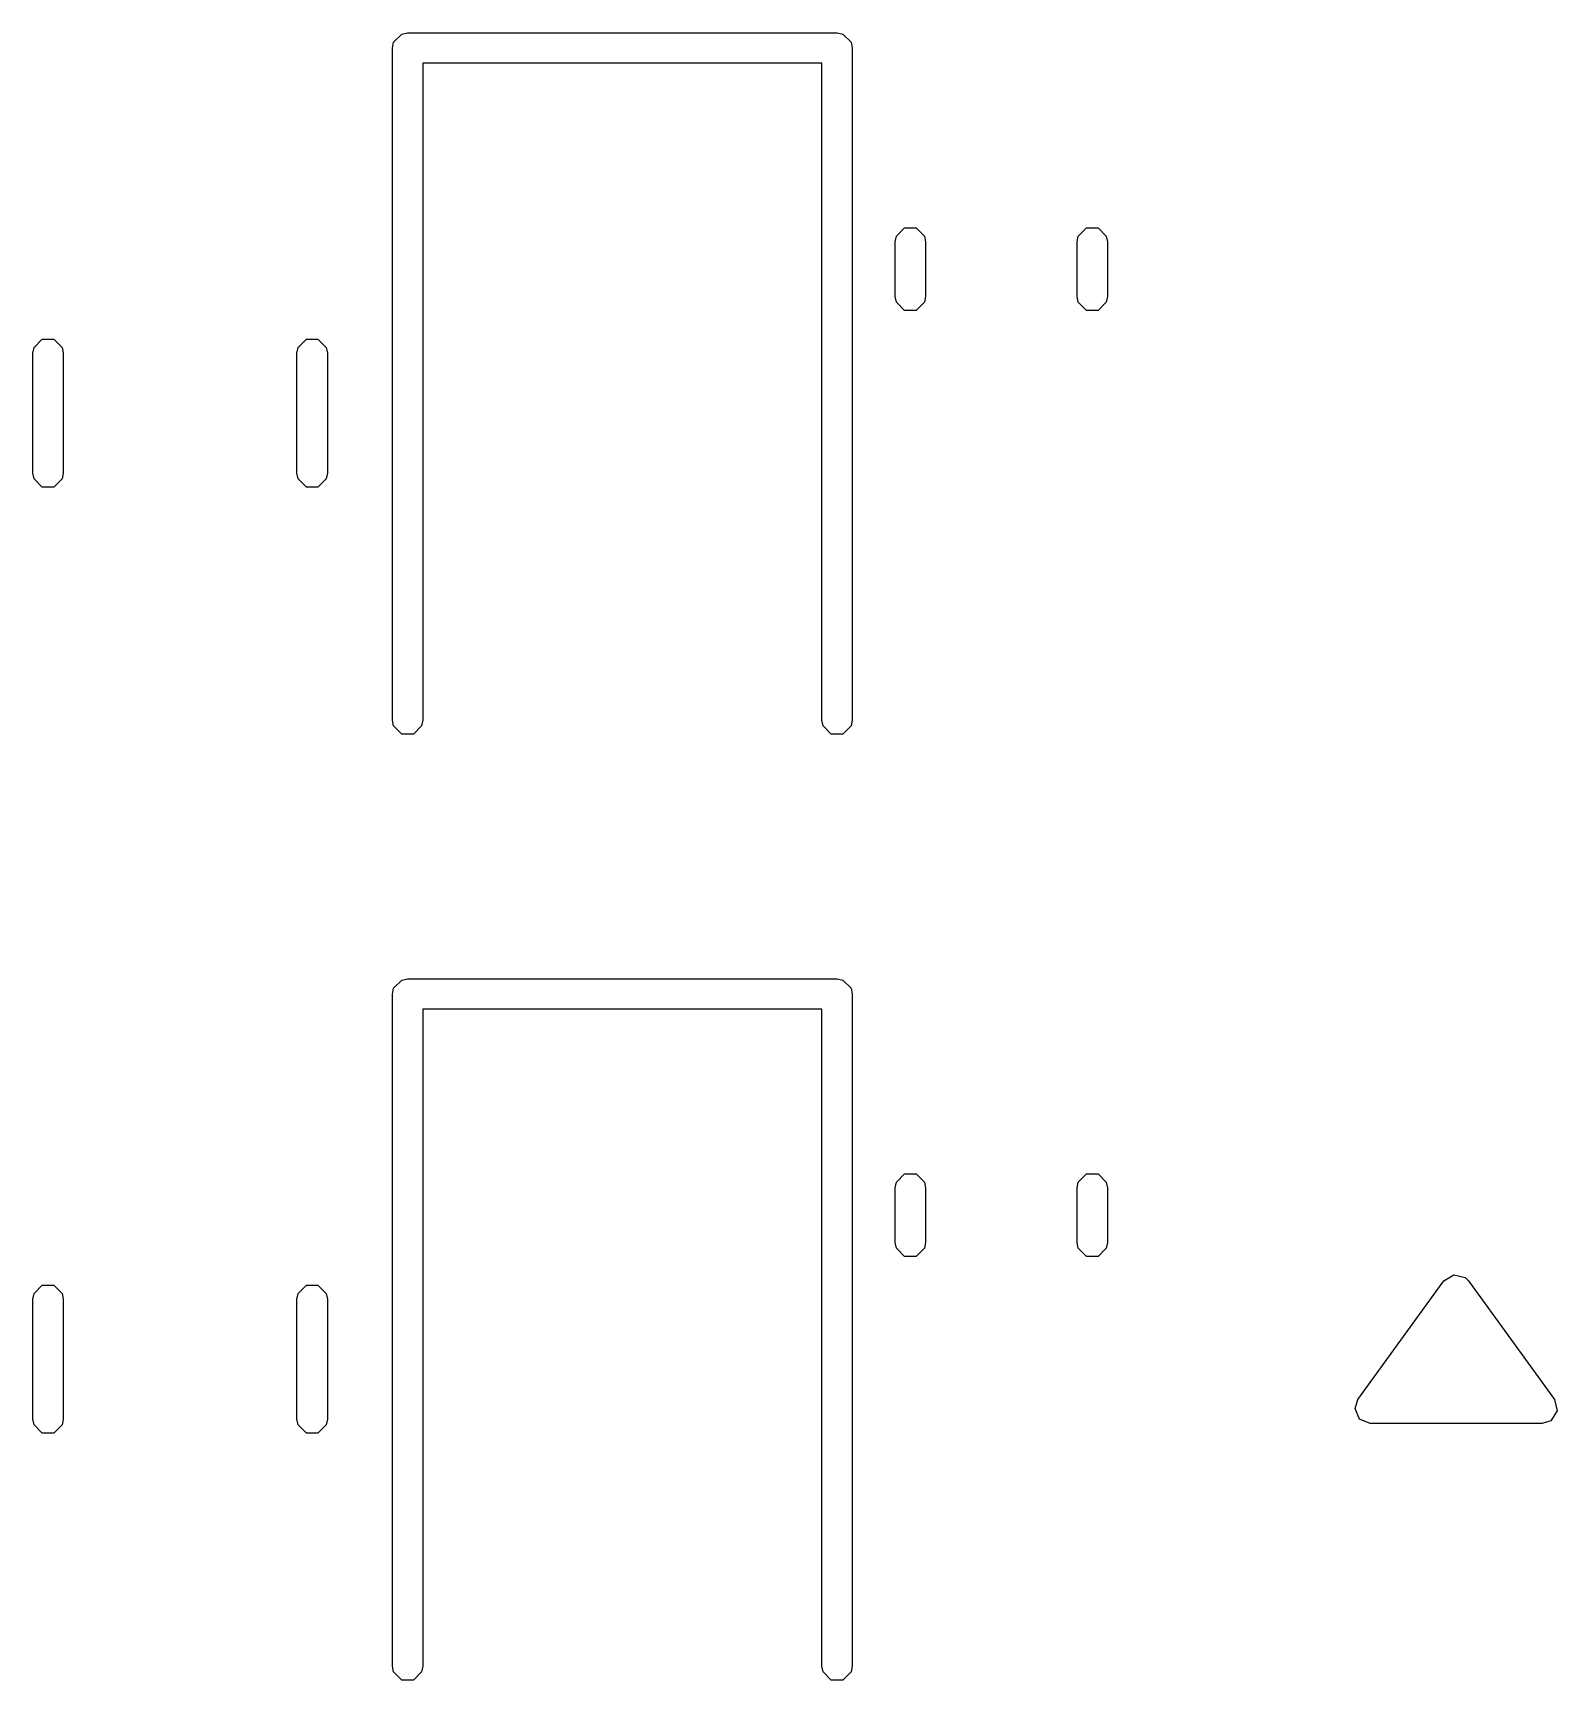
# Model space of a CAD drawing. Extents: x 3.99 to 8.09, y -5.39 to -1.7.
# Drawn here: x 6.8412 to 7.0787, y -3.9077 to -3.651 of the extents above; entities that cross this region are included whole.
import ezdxf

# ---------------------------------------------------------------- set-up
doc = ezdxf.new("R2010")
doc.units = 0
doc.header["$MEASUREMENT"] = 0
doc.layers.add('BLACK', color=7, linetype='CONTINUOUS')

msp = doc.modelspace()

# ---------------------------------------------------------------- linework, layer by layer
at = {"layer": 'BLACK', "linetype": 'CONTINUOUS'}
for p, q in [((6.89724, -3.65335), (6.89742, -3.65244)), ((6.89742, -3.65244), (6.8987, -3.65116)), ((6.8987, -3.65116), (6.89961, -3.65098)), ((6.89961, -3.65098), (6.96654, -3.65098)), ((6.96654, -3.65098), (6.96744, -3.65116)), ((6.96744, -3.65116), (6.96872, -3.65244)), ((6.96872, -3.65244), (6.9689, -3.65335)), ((6.89724, -3.75807), (6.89724, -3.65335)), ((6.9689, -3.65335), (6.9689, -3.75807)), ((6.96417, -3.65571), (6.90197, -3.65571)), ((6.90197, -3.65571), (6.90197, -3.75807)), ((6.96417, -3.75807), (6.96417, -3.65571)), ((6.97559, -3.68355), (6.97577, -3.68265)), ((6.97559, -3.69204), (6.97559, -3.68355)), ((6.97577, -3.68265), (6.97705, -3.68137)), ((6.97705, -3.68137), (6.97886, -3.68137)), ((6.97886, -3.68137), (6.98014, -3.68265)), ((6.98014, -3.68265), (6.98031, -3.68355)), ((6.98031, -3.68355), (6.98031, -3.69204)), ((7.00394, -3.68355), (7.00412, -3.68265)), ((7.00394, -3.69204), (7.00394, -3.68355)), ((7.00412, -3.68265), (7.0054, -3.68137)), ((7.0054, -3.68137), (7.0072, -3.68137)), ((7.0072, -3.68137), (7.00848, -3.68265)), ((7.00848, -3.68265), (7.00866, -3.68355)), ((7.00866, -3.68355), (7.00866, -3.69204)), ((6.97577, -3.69294), (6.97559, -3.69204)), ((6.97705, -3.69422), (6.97577, -3.69294)), ((6.98014, -3.69294), (6.97886, -3.69422)), ((6.98031, -3.69204), (6.98014, -3.69294)), ((7.00412, -3.69294), (7.00394, -3.69204)), ((7.0054, -3.69422), (7.00412, -3.69294)), ((7.00848, -3.69294), (7.0072, -3.69422)), ((7.00866, -3.69204), (7.00848, -3.69294)), ((6.97886, -3.69422), (6.97705, -3.69422)), ((7.0072, -3.69422), (7.0054, -3.69422)), ((6.84142, -3.69999), (6.8427, -3.69871)), ((6.8427, -3.69871), (6.84451, -3.69871)), ((6.84451, -3.69871), (6.84578, -3.69999)), ((6.88256, -3.69999), (6.88384, -3.69871)), ((6.88384, -3.69871), (6.88565, -3.69871)), ((6.88565, -3.69871), (6.88693, -3.69999)), ((6.84124, -3.7009), (6.84142, -3.69999)), ((6.84124, -3.71958), (6.84124, -3.7009)), ((6.84578, -3.69999), (6.84596, -3.7009)), ((6.84596, -3.7009), (6.84596, -3.71958)), ((6.88238, -3.7009), (6.88256, -3.69999)), ((6.88238, -3.71958), (6.88238, -3.7009)), ((6.88693, -3.69999), (6.88711, -3.7009)), ((6.88711, -3.7009), (6.88711, -3.71958)), ((6.84142, -3.72048), (6.84124, -3.71958)), ((6.84596, -3.71958), (6.84578, -3.72048)), ((6.88256, -3.72048), (6.88238, -3.71958)), ((6.88711, -3.71958), (6.88693, -3.72048)), ((6.8427, -3.72176), (6.84142, -3.72048)), ((6.84451, -3.72176), (6.8427, -3.72176)), ((6.84578, -3.72048), (6.84451, -3.72176)), ((6.88384, -3.72176), (6.88256, -3.72048)), ((6.88565, -3.72176), (6.88384, -3.72176)), ((6.88693, -3.72048), (6.88565, -3.72176)), ((6.89742, -3.75897), (6.89724, -3.75807)), ((6.90197, -3.75807), (6.90179, -3.75897)), ((6.96435, -3.75897), (6.96417, -3.75807)), ((6.9689, -3.75807), (6.96872, -3.75897)), ((6.8987, -3.76025), (6.89742, -3.75897)), ((6.90051, -3.76025), (6.8987, -3.76025)), ((6.90179, -3.75897), (6.90051, -3.76025)), ((6.96563, -3.76025), (6.96435, -3.75897)), ((6.96744, -3.76025), (6.96563, -3.76025)), ((6.96872, -3.75897), (6.96744, -3.76025)), ((6.89742, -3.79988), (6.8987, -3.7986)), ((6.8987, -3.7986), (6.89961, -3.79843)), ((6.89961, -3.79843), (6.96654, -3.79843)), ((6.96654, -3.79843), (6.96744, -3.7986)), ((6.96744, -3.7986), (6.96872, -3.79988)), ((6.89724, -3.80079), (6.89742, -3.79988)), ((6.89724, -3.90551), (6.89724, -3.80079)), ((6.96872, -3.79988), (6.9689, -3.80079)), ((6.9689, -3.80079), (6.9689, -3.90551)), ((6.96417, -3.80315), (6.90197, -3.80315)), ((6.90197, -3.80315), (6.90197, -3.90551)), ((6.96417, -3.90551), (6.96417, -3.80315)), ((6.97559, -3.83099), (6.97577, -3.83009)), ((6.97577, -3.83009), (6.97705, -3.82881)), ((6.97705, -3.82881), (6.97886, -3.82881)), ((6.97886, -3.82881), (6.98014, -3.83009)), ((6.98014, -3.83009), (6.98031, -3.83099)), ((7.00394, -3.83099), (7.00412, -3.83009)), ((7.00412, -3.83009), (7.0054, -3.82881)), ((7.0054, -3.82881), (7.0072, -3.82881)), ((7.0072, -3.82881), (7.00848, -3.83009)), ((7.00848, -3.83009), (7.00866, -3.83099)), ((6.97559, -3.83948), (6.97559, -3.83099)), ((6.98031, -3.83099), (6.98031, -3.83948)), ((7.00394, -3.83948), (7.00394, -3.83099)), ((7.00866, -3.83099), (7.00866, -3.83948)), ((6.97577, -3.84039), (6.97559, -3.83948)), ((6.98031, -3.83948), (6.98014, -3.84039)), ((7.00412, -3.84039), (7.00394, -3.83948)), ((7.00866, -3.83948), (7.00848, -3.84039)), ((6.97705, -3.84166), (6.97577, -3.84039)), ((6.97886, -3.84166), (6.97705, -3.84166)), ((6.98014, -3.84039), (6.97886, -3.84166)), ((7.0054, -3.84166), (7.00412, -3.84039)), ((7.0072, -3.84166), (7.0054, -3.84166)), ((7.00848, -3.84039), (7.0072, -3.84166)), ((7.04769, -3.86397), (7.06108, -3.84547)), ((7.06108, -3.84547), (7.06262, -3.84452)), ((7.06262, -3.84452), (7.06438, -3.84494)), ((7.06438, -3.84494), (7.06491, -3.84547)), ((7.06491, -3.84547), (7.07829, -3.86397)), ((6.84124, -3.84834), (6.84142, -3.84743)), ((6.84142, -3.84743), (6.8427, -3.84615)), ((6.8427, -3.84615), (6.84451, -3.84615)), ((6.84451, -3.84615), (6.84578, -3.84743)), ((6.84578, -3.84743), (6.84596, -3.84834)), ((6.88238, -3.84834), (6.88256, -3.84743)), ((6.88256, -3.84743), (6.88384, -3.84615)), ((6.88384, -3.84615), (6.88565, -3.84615)), ((6.88565, -3.84615), (6.88693, -3.84743)), ((6.88693, -3.84743), (6.88711, -3.84834)), ((6.84124, -3.86702), (6.84124, -3.84834)), ((6.84596, -3.84834), (6.84596, -3.86702)), ((6.88238, -3.86702), (6.88238, -3.84834)), ((6.88711, -3.84834), (6.88711, -3.86702)), ((7.04724, -3.86535), (7.04769, -3.86397)), ((7.04794, -3.86702), (7.04724, -3.86535)), ((7.07871, -3.86573), (7.07776, -3.86727)), ((7.07829, -3.86397), (7.07871, -3.86573)), ((6.84142, -3.86792), (6.84124, -3.86702)), ((6.8427, -3.8692), (6.84142, -3.86792)), ((6.84578, -3.86792), (6.84451, -3.8692)), ((6.84596, -3.86702), (6.84578, -3.86792)), ((6.88256, -3.86792), (6.88238, -3.86702)), ((6.88384, -3.8692), (6.88256, -3.86792)), ((6.88693, -3.86792), (6.88565, -3.8692)), ((6.88711, -3.86702), (6.88693, -3.86792)), ((7.04961, -3.86772), (7.04794, -3.86702)), ((7.07638, -3.86772), (7.04961, -3.86772)), ((7.07776, -3.86727), (7.07638, -3.86772)), ((6.84451, -3.8692), (6.8427, -3.8692)), ((6.88565, -3.8692), (6.88384, -3.8692)), ((6.89742, -3.90642), (6.89724, -3.90551)), ((6.8987, -3.90769), (6.89742, -3.90642)), ((6.90179, -3.90642), (6.90051, -3.90769)), ((6.90197, -3.90551), (6.90179, -3.90642)), ((6.96435, -3.90642), (6.96417, -3.90551)), ((6.96563, -3.90769), (6.96435, -3.90642)), ((6.96872, -3.90642), (6.96744, -3.90769)), ((6.9689, -3.90551), (6.96872, -3.90642)), ((6.90051, -3.90769), (6.8987, -3.90769)), ((6.96744, -3.90769), (6.96563, -3.90769))]:
    msp.add_line(p, q, dxfattribs=at)

doc.saveas('drawing.dxf')
